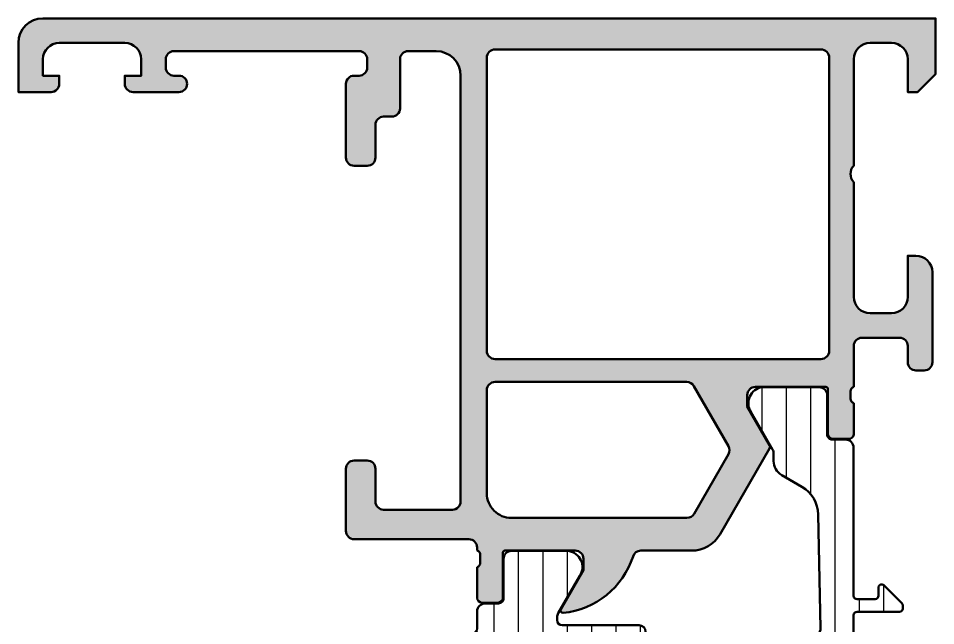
# Model space of a CAD drawing. Extents: x -35 to 43, y 0 to 100.
# Drawn here: x -35 to 21, y 62.9 to 100 of the extents above; entities that cross this region are included whole.
import ezdxf

# ---------------------------------------------------------------- set-up
doc = ezdxf.new("R2010")
doc.units = 0
for name, color, linetype, lineweight in [('0S-Alu contour', 7, 'Continuous', 50), ('0S-Alu hatch', 252, 'Continuous', 25), ('0S-Plastic contour', 254, 'Continuous', 50), ('0S-Plastic hatch', 253, 'Continuous', 25)]:
    doc.layers.add(name, color=color, linetype=linetype, lineweight=lineweight)
pattern_1 = [(90, (0, 0), (-1.4859, 0), [])]

# ---------------------------------------------------------------- blocks, each defined once
blk = doc.blocks.new('245333__B184C3AC_133A_40AF_BFC3_90C9075862FC___8862972F_E411_428E_BB60_04F1E4F58A08_')
at = {"layer": '0S-Plastic hatch'}
h = blk.add_hatch(dxfattribs=at)
h.set_pattern_fill('ANSI31', color=256, scale=0.4680000000000001, angle=45, style=0)
h.set_pattern_definition(pattern_1)
edge = h.paths.add_edge_path()
edge.add_line((15.98999999999989, 73.79000299999997), (15.98999999999992, 64.75000000000767))
edge.add_arc((16.19999999999993, 64.75000000000767), 0.2100000000000151, 180, 269.9999999999971)
edge.add_line((16.19999999999992, 64.54000000000767), (17.29999999999603, 64.54000000000755))
edge.add_arc((17.29999999999605, 64.75000000000774), 0.2100000000001927, 269.9999999999932, 360)
edge.add_line((17.50999999999624, 64.75000000000774), (17.50999999999623, 65.25000000000763))
edge.add_ellipse((17.69999999999624, 65.25000000000763), major_axis=(-0.1900000000000084, 0), ratio=1, start_angle=225.0000000000016, end_angle=360, ccw=False)
edge.add_line((17.83435028842169, 65.38435028843308), (18.93435028842167, 64.2843502884331))
edge.add_ellipse((18.79999999999616, 64.15000000000761), major_axis=(-0.190000000000084, 0), ratio=1, start_angle=180, end_angle=224.9999999999962, ccw=False)
edge.add_line((18.98999999999624, 64.15000000000735), (18.98999999999601, 63.9500000000072))
edge.add_ellipse((18.7999999999962, 63.95000000000742), major_axis=(-0.1899999999998023, 0), ratio=1, start_angle=90, end_angle=180, ccw=False)
edge.add_line((18.7999999999962, 63.76000000000762), (16.19999999999615, 63.76000000000761))
edge.add_arc((16.19999999999616, 63.55000000001139), 0.2099999999962208, 90.00000000000095, 180)
edge.add_line((15.98999999999994, 63.55000000001139), (15.99000000000006, 28.94999999999603))
edge.add_arc((16.19999999999617, 28.94999999999603), 0.2099999999961071, 180, 270)
edge.add_line((16.19999999999617, 28.73999999999992), (18.79999999999621, 28.73999999999993))
edge.add_ellipse((18.7999999999962, 28.55000000000013), major_axis=(-0.1899999999997952, 0), ratio=1, start_angle=180, end_angle=269.99999999999784, ccw=False)
edge.add_line((18.989999999996, 28.55000000000037), (18.98999999999625, 28.3500000000002))
edge.add_ellipse((18.79999999999621, 28.34999999999995), major_axis=(-0.1900000000000368, 0), ratio=1, start_angle=135.0000000000015, end_angle=180, ccw=False)
edge.add_line((18.93435028842168, 28.21564971157449), (17.83435028842168, 27.11564971157447))
edge.add_ellipse((17.69999999999624, 27.24999999999992), major_axis=(-0.1900000000000011, 0), ratio=1, start_angle=0, end_angle=134.9999999999985, ccw=False)
edge.add_line((17.50999999999624, 27.24999999999992), (17.50999999999624, 27.74999999999979))
edge.add_arc((17.29999999999605, 27.74999999999979), 0.2100000000001891, 0, 90.0000000000058)
edge.add_line((17.29999999999603, 27.95999999999998), (16.20000000000375, 27.95999999999988))
edge.add_arc((16.20000000000377, 27.74999999999617), 0.2100000000037028, 90.00000000000486, 180)
edge.add_line((15.99000000000007, 27.74999999999617), (15.99000000000011, 18.70999700000012))
edge.add_ellipse((15.5, 18.70999700000012), major_axis=(-0.4900000000001051, 0), ratio=1, start_angle=90, end_angle=180, ccw=False)
edge.add_line((15.5, 18.21999700000001), (14.68966598775747, 18.21999700000002))
edge.add_arc((14.68966598775747, 17.90999700000001), 0.3100000000000058, 90, 180)
edge.add_line((14.37966598775746, 17.90999699999986), (14.38000061716089, 15.50999722280127))
edge.add_ellipse((13.89000531041818, 15.50999530673904), major_axis=(-0.4899953067464561, 0), ratio=1, start_angle=89.99992156330188, end_angle=180.0002240468632, ccw=False)
edge.add_line((13.89000463962507, 15.01999999999304), (10.41417750381583, 15.02000000000001))
edge.add_ellipse((10.55577115089187, 15.99981807472286), major_axis=(-0.9899960709244748, 0), ratio=1, start_angle=-32.74075698839442, end_angle=81.77710364110402, ccw=False)
edge.add_line((9.723059445911097, 16.53524634894259), (11.04169560919379, 18.81919149350405))
edge.add_arc((10.60002263812885, 19.07419146728957), 0.5099999999999473, 330.0000034006555, 360.5398516222405)
edge.add_line((11.11000000000013, 19.07899671221209), (11.11000000000013, 19.53149545762268))
edge.add_ellipse((12.10000000000008, 19.53149545762267), major_axis=(-0.9899999999999485, 0), ratio=1, start_angle=299.9999999999982, end_angle=360, ccw=False)
edge.add_line((11.60500000000014, 20.38886060736924), (12.82844590919087, 21.09521743237939))
edge.add_arc((11.82344590919092, 22.83592849398614), 2.010000000000001, 299.9999999999983, 358.8298047176663)
edge.add_line((13.83302670811728, 22.79487958917153), (13.97488342538068, 29.7395846062411))
edge.add_arc((13.46498978983219, 29.75000000000003), 0.5100000000000029, 358.8298047176656, 449.9999999999996)
edge.add_line((13.4649897898322, 30.26000000000003), (12.1, 30.26000000000003))
edge.add_ellipse((12.1, 30.75000000000003), major_axis=(-0.490000000000002, 0), ratio=1, start_angle=-90, end_angle=90, ccw=False)
edge.add_line((12.1, 31.24000000000004), (13.50584299149151, 31.24000000000002))
edge.add_arc((13.50584299149152, 31.75000000000002), 0.509999999999998, 269.9999999999992, 358.8298047176663)
edge.add_line((14.01573662704, 31.73958460624109), (14.17914943367725, 39.73958460624114))
edge.add_arc((13.66925579812882, 39.75000000000008), 0.5099999999999496, 358.8298047176656, 450.0000000000004)
edge.add_line((13.66925579812882, 40.26000000000002), (12.10000000000001, 40.26000000000002))
edge.add_ellipse((12.10000000000001, 40.75000000000002), major_axis=(-0.490000000000002, 0), ratio=1, start_angle=-90, end_angle=90, ccw=False)
edge.add_line((12.10000000000001, 41.24000000000003), (13.69999999999992, 41.24000000000002))
edge.add_arc((13.69999999999992, 41.7500000000001), 0.5100000000000762, 269.9999999999996, 360)
edge.add_line((14.21, 41.7500000000001), (14.21, 50.75000000000001))
edge.add_arc((13.69999999999999, 50.75000000000001), 0.5100000000000087, 0, 89.9999999999996)
edge.add_line((13.69999999999999, 51.26000000000002), (12.1, 51.26000000000002))
edge.add_ellipse((12.1, 51.75000000000003), major_axis=(-0.490000000000002, 0), ratio=1, start_angle=-90, end_angle=90, ccw=False)
edge.add_line((12.1, 52.24000000000003), (13.66925579812878, 52.24000000000004))
edge.add_arc((13.66925579812878, 52.75000000000003), 0.5099999999999838, 270.0000000000004, 361.1701952823312)
edge.add_line((14.17914943367725, 52.76041539375893), (14.01573662704, 60.76041539375893))
edge.add_arc((13.50584299149152, 60.74999999999999), 0.5099999999999995, 1.170195282334352, 89.999999999998)
edge.add_line((13.50584299149154, 61.25999999999999), (12.09999999999998, 61.26000000000004))
edge.add_ellipse((12.09999999999998, 61.75000000000003), major_axis=(-0.4899999999999878, 0), ratio=1, start_angle=-90, end_angle=90, ccw=False)
edge.add_line((12.09999999999998, 62.24000000000001), (13.46498978983221, 62.24000000000003))
edge.add_arc((13.4649897898322, 62.75000000000003), 0.509999999999998, 270.0000000000008, 361.1701952823344)
edge.add_line((13.97488342538068, 62.76041539375897), (13.83302670811728, 69.70512041082851))
edge.add_arc((11.82344590919098, 69.66407150601391), 2.009999999999937, 1.170195282334352, 59.99999999999964)
edge.add_line((12.82844590919096, 71.40478256762057), (11.60500000000011, 72.11113939263083))
edge.add_ellipse((12.10000000000011, 72.96850454237742), major_axis=(-0.9899999999999904, 0), ratio=1, start_angle=0, end_angle=59.99999999999977, ccw=False)
edge.add_line((11.11000000000011, 72.96850454237747), (11.11000000000015, 73.4210032878028))
edge.add_arc((10.60002263812846, 73.42580853271025), 0.5100000000002292, 359.4601483794541, 389.999996599346)
edge.add_line((11.04169560919363, 73.68080850649592), (9.723059445910877, 75.9647536510575))
edge.add_ellipse((10.55577115089171, 76.50018192527715), major_axis=(-0.989996070924484, 0), ratio=1, start_angle=-81.777103641096, end_angle=32.740756988388284, ccw=False)
edge.add_line((10.41417750381554, 77.47999999999999), (13.89000463962494, 77.48000000000695))
edge.add_ellipse((13.89000463962493, 76.99000402256138), major_axis=(-0.4899959774455738, 0), ratio=1, start_angle=179.9920113084649, end_angle=269.99999999999835, ccw=False)
edge.add_line((14.38000061230764, 76.98993570292684), (14.37966598785453, 74.59000439430844))
edge.add_arc((14.68966598775733, 74.590003), 0.3099999999059286, 179.9997422960936, 270.0000000000007)
edge.add_line((14.68966598775733, 74.28000300009407), (15.49999999999984, 74.280003))
edge.add_ellipse((15.49999999999985, 73.79000299999996), major_axis=(-0.4900000000000376, 0), ratio=1, start_angle=180, end_angle=270.0000000000008, ccw=False)
at = {"layer": '0S-Plastic contour', "color": 7}
for points in [[(10.41417750381554, 77.47999999999999), (13.89000463962494, 77.48000000000695)], [(14.38000061230764, 76.98993570292684), (14.37966598785453, 74.59000439430844)], [(11.04169560919363, 73.68080850649592), (9.723059445910877, 75.9647536510575)], [(14.68966598775733, 74.28000300009407), (15.49999999999984, 74.280003)], [(11.11000000000011, 72.96850454237747), (11.11000000000015, 73.4210032878028)], [(15.98999999999989, 73.79000299999997), (15.98999999999992, 64.75000000000767)], [(12.82844590919096, 71.40478256762057), (11.60500000000011, 72.11113939263083)], [(13.97488342538068, 62.76041539375897), (13.83302670811728, 69.70512041082851)], [(17.50999999999624, 64.75000000000774), (17.50999999999623, 65.25000000000763)], [(17.83435028842169, 65.38435028843308), (18.93435028842167, 64.2843502884331)], [(16.19999999999992, 64.54000000000767), (17.29999999999603, 64.54000000000755)], [(18.98999999999624, 64.15000000000735), (18.98999999999601, 63.9500000000072)], [(15.98999999999994, 63.55000000001139), (15.99000000000006, 28.94999999999603)], [(18.7999999999962, 63.76000000000762), (16.19999999999615, 63.76000000000761)], [(12.09999999999998, 62.24000000000001), (13.46498978983221, 62.24000000000003)], [(13.50584299149154, 61.25999999999999), (12.09999999999998, 61.26000000000004)], [(14.17914943367725, 52.76041539375893), (14.01573662704, 60.76041539375893)], [(12.1, 52.24000000000003), (13.66925579812878, 52.24000000000004)], [(13.69999999999999, 51.26000000000002), (12.1, 51.26000000000002)], [(14.21, 41.7500000000001), (14.21, 50.75000000000001)], [(12.10000000000001, 41.24000000000003), (13.69999999999992, 41.24000000000002)], [(13.66925579812882, 40.26000000000002), (12.10000000000001, 40.26000000000002)], [(14.01573662704, 31.73958460624109), (14.17914943367725, 39.73958460624114)], [(12.1, 31.24000000000004), (13.50584299149151, 31.24000000000002)], [(13.4649897898322, 30.26000000000003), (12.1, 30.26000000000003)], [(13.83302670811728, 22.79487958917153), (13.97488342538068, 29.7395846062411)], [(16.19999999999617, 28.73999999999992), (18.79999999999621, 28.73999999999993)], [(18.93435028842168, 28.21564971157449), (17.83435028842168, 27.11564971157447)], [(18.989999999996, 28.55000000000037), (18.98999999999625, 28.3500000000002)], [(15.99000000000007, 27.74999999999617), (15.99000000000011, 18.70999700000012)], [(17.29999999999603, 27.95999999999998), (16.20000000000375, 27.95999999999988)], [(17.50999999999624, 27.24999999999992), (17.50999999999624, 27.74999999999979)], [(11.60500000000014, 20.38886060736924), (12.82844590919087, 21.09521743237939)], [(11.11000000000013, 19.07899671221209), (11.11000000000013, 19.53149545762268)], [(9.723059445911097, 16.53524634894259), (11.04169560919379, 18.81919149350405)], [(15.5, 18.21999700000001), (14.68966598775747, 18.21999700000002)], [(14.37966598775746, 17.90999699999986), (14.38000061716089, 15.50999722280127)], [(13.89000463962507, 15.01999999999304), (10.41417750381583, 15.02000000000001)]]:
    blk.add_lwpolyline(points, dxfattribs=at)
at = {"layer": '0S-Plastic contour', "color": 7, "extrusion": (0, 0, -1)}
for centre, radius, start, end in [((-10.55577115089171, 76.50018192527715), 0.989996070924484, 327.2592430116117, 81.77710364109612), ((-13.89000463962493, 76.99000402256138), 0.4899959774455738, 90.00000000000165, 180.0079886915352), ((-15.49999999999985, 73.79000299999996), 0.4900000000000376, 89.99999999999918, 180), ((-12.10000000000011, 72.96850454237742), 0.9899999999999904, 300.0000000000002, 0), ((-17.69999999999624, 65.25000000000763), 0.1900000000000084, 0, 134.9999999999984), ((-18.7999999999962, 63.95000000000742), 0.1899999999998023, 180, 270), ((-18.79999999999616, 64.15000000000761), 0.190000000000084, 135.0000000000038, 180), ((-12.09999999999998, 61.75000000000003), 0.4899999999999878, 270, 90), ((-12.1, 51.75000000000003), 0.490000000000002, 270, 90), ((-12.10000000000001, 40.75000000000002), 0.490000000000002, 270, 90), ((-12.1, 30.75000000000003), 0.490000000000002, 270, 90), ((-18.7999999999962, 28.55000000000013), 0.1899999999997952, 90.00000000000216, 180), ((-18.79999999999621, 28.34999999999995), 0.1900000000000368, 180, 224.9999999999985), ((-17.69999999999624, 27.24999999999992), 0.1900000000000011, 225.0000000000015, 0), ((-12.10000000000008, 19.53149545762267), 0.9899999999999486, 0, 60.00000000000181), ((-15.5, 18.70999700000012), 0.4900000000001051, 180, 270), ((-10.55577115089187, 15.99981807472286), 0.989996070924475, 278.222896358896, 32.74075698839435), ((-13.89000531041818, 15.50999530673904), 0.4899953067464561, 179.9997759531368, 270.0000784366981)]:
    blk.add_arc(centre, radius, start, end, dxfattribs=at)
at = {"layer": '0S-Plastic contour', "color": 7}
for centre, radius, start, end in [((14.68966598775733, 74.590003), 0.3099999999059286, 179.9997422960936, 270.0000000000007), ((10.60002263812846, 73.42580853271025), 0.5100000000002292, 359.4601483794541, 29.99999659934601), ((11.82344590919098, 69.66407150601391), 2.009999999999937, 1.170195282334352, 59.99999999999964), ((16.19999999999993, 64.75000000000767), 0.2100000000000151, 180, 269.9999999999971), ((17.29999999999605, 64.75000000000774), 0.2100000000001927, 269.9999999999932, 0), ((16.19999999999616, 63.55000000001139), 0.2099999999962208, 90.00000000000095, 180), ((13.4649897898322, 62.75000000000003), 0.509999999999998, 270.0000000000008, 1.170195282334352), ((13.50584299149152, 60.74999999999999), 0.5099999999999995, 1.170195282334352, 89.999999999998), ((13.66925579812878, 52.75000000000003), 0.5099999999999838, 270.0000000000004, 1.170195282331237), ((13.69999999999999, 50.75000000000001), 0.5100000000000087, 0, 89.9999999999996), ((13.69999999999992, 41.7500000000001), 0.5100000000000762, 269.9999999999996, 0), ((13.66925579812882, 39.75000000000008), 0.5099999999999496, 358.8298047176656, 90.0000000000004), ((13.50584299149152, 31.75000000000002), 0.509999999999998, 269.9999999999992, 358.8298047176663), ((13.46498978983219, 29.75000000000003), 0.5100000000000029, 358.8298047176656, 89.9999999999996), ((16.19999999999617, 28.94999999999603), 0.2099999999961071, 180, 270), ((16.20000000000377, 27.74999999999617), 0.2100000000037028, 90.00000000000486, 180), ((17.29999999999605, 27.74999999999979), 0.2100000000001891, 0, 90.0000000000058), ((11.82344590919092, 22.83592849398614), 2.010000000000001, 299.9999999999983, 358.8298047176663), ((10.60002263812885, 19.07419146728957), 0.5099999999999473, 330.0000034006555, 0.5398516222405196), ((14.68966598775747, 17.90999700000001), 0.3100000000000058, 90, 180)]:
    blk.add_arc(centre, radius, start, end, dxfattribs=at)
blk = doc.blocks.new('245333__3E3B3205_B2CC_4CD8_84F1_5304CAD9AD25___FBAF4388_F367_4600_B4F4_F3E82559493D_')
at = {"layer": '0S-Plastic hatch'}
h = blk.add_hatch(dxfattribs=at)
h.set_pattern_fill('ANSI31', color=256, scale=0.4680000000000001, angle=45, style=0)
h.set_pattern_definition(pattern_1)
edge = h.paths.add_edge_path()
edge.add_ellipse((-7.300000000000054, 62.75000000000009), major_axis=(-0.3100000000001444, 0), ratio=1, start_angle=90.00000000000131, end_angle=180, ccw=False)
edge.add_line((-7.300000000000046, 62.43999999999994), (-11.16602540378483, 62.43999999999994))
edge.add_arc((-11.16602540378483, 61.95), 0.4899999999999381, 89.99999999999918, 120.0000000000009)
edge.add_line((-11.41102540378481, 62.37435244785432), (-15.64499999999993, 59.92986607498723))
edge.add_arc((-15.3999999999999, 59.50551362713284), 0.4900000000000251, 120.0000000000018, 180)
edge.add_line((-15.88999999999993, 59.50551362713285), (-15.88999999999994, 50.05081865226767))
edge.add_line((-15.88999999999994, 50.05081865226767), (-11.52815944526324, 23.58898595353155))
edge.add_arc((-10.55134089668843, 23.74999999999993), 0.9899999999999542, 189.3601908019135, 270.0000000000008)
edge.add_line((-10.55134089668842, 22.75999999999998), (-6.449137756705148, 22.76000000000001))
edge.add_ellipse((-6.449137756705127, 21.74999999999991), major_axis=(-1.010000000000104, 0), ratio=1, start_angle=242.0205256115218, end_angle=270.0000000000012, ccw=False)
edge.add_line((-5.975290978483741, 22.641946876652), (-3.260730834759506, 21.19983680029857))
edge.add_ellipse((-3.499999999999964, 20.74944778337535), major_axis=(-0.5099999999999391, 0), ratio=1, start_angle=180, end_angle=242.0205256115206, ccw=False)
edge.add_line((-2.990000000000025, 20.74944778337537), (-2.989999999999916, 18.70999432109069))
edge.add_arc((-2.500002678902006, 18.70999432109072), 0.4899973210979099, 180, 270.0000000005068)
edge.add_line((-2.500002678897672, 18.21999699999281), (-1.689668666662214, 18.21999699999999))
edge.add_ellipse((-1.689668666659478, 17.90999699999997), major_axis=(-0.3100000000000129, 0), ratio=1, start_angle=179.9920750885882, end_angle=270.0000000005056, ccw=False)
edge.add_line((-1.379668669624811, 17.90995412210303), (-1.380000612376328, 15.51006375162256))
edge.add_arc((-0.8900046396178566, 15.50999597743861), 0.4899959774455917, 179.9920750885881, 270.0000000001139)
edge.add_line((-0.8900046396168833, 15.01999999999302), (2.585822496191426, 15.01999999999999))
edge.add_arc((2.444228849115319, 15.99981807472284), 0.9899960709244805, 278.2228963588997, 392.7407569883324)
edge.add_line((3.276940554096676, 16.53524634894167), (1.95831557472114, 18.81917212135518))
edge.add_ellipse((2.399914507578152, 19.07412934928449), major_axis=(-0.5099145081029253, 0), ratio=1, start_angle=0, end_angle=29.99999661074969, ccw=False)
edge.add_line((1.889999999475227, 19.0741293508062), (1.890000000000071, 19.25000000092515))
edge.add_ellipse((2.200000000000017, 19.25000000000002), major_axis=(-0.3099999999999454, 0), ratio=1, start_angle=270.0000000000026, end_angle=360, ccw=False)
edge.add_line((2.200000000000002, 19.55999999999997), (2.900000000000041, 19.56))
edge.add_arc((2.900000000000034, 19.95000000000001), 0.3900000000000077, 270.000000000001, 450.000000000001)
edge.add_line((2.900000000000027, 20.34000000000002), (2.600000000000058, 20.34000000000001))
edge.add_ellipse((2.600000000000044, 21.35), major_axis=(-1.009999999999994, 0), ratio=1, start_angle=0, end_angle=90.0000000000008, ccw=False)
edge.add_line((1.590000000000049, 21.35000000000001), (1.590000000000053, 22.44675080303767))
edge.add_line((1.590000000000053, 22.44675080303767), (-5.17998397957175, 31.76483435439977))
edge.add_ellipse((-3.553859820878159, 32.94628271150758), major_axis=(-2.00999999999992, 0), ratio=1, start_angle=9.360190801912324, end_angle=35.99999999999949, ccw=False)
edge.add_line((-5.537097480105813, 32.61937540504152), (-8.36144021261586, 49.75372131560254))
edge.add_ellipse((-6.378202553388085, 50.08062862206865), major_axis=(-2.010000000000048, 0), ratio=1, start_angle=-45.00000000000023, end_angle=9.360190801913177, ccw=False)
edge.add_line((-7.799487183573072, 51.50191325225365), (-3.892857505438762, 55.4085429303879))
edge.add_arc((-5.300000000000004, 56.81568542494915), 1.990000000000022, 314.9999999999999, 360)
edge.add_line((-3.30999999999998, 56.81568542494908), (-3.309999999999867, 60.53341924626913))
edge.add_ellipse((-2.299999999999833, 60.5334192462691), major_axis=(-1.010000000000033, 0), ratio=1, start_angle=300, end_angle=360, ccw=False)
edge.add_line((-2.80499999999985, 61.40810490409141), (-1.737050807568827, 62.0246856578223))
edge.add_ellipse((-1.232050807568832, 61.15000000000002), major_axis=(-1.009999999999991, 0), ratio=1, start_angle=270, end_angle=300, ccw=False)
edge.add_line((-1.232050807568832, 62.16000000000001), (2.900000000000019, 62.15999999999995))
edge.add_arc((2.900000000000019, 62.54999999999999), 0.390000000000029, 270, 450)
edge.add_line((2.900000000000019, 62.94000000000001), (-1.799999999999855, 62.93999999999993))
edge.add_ellipse((-1.799999999999855, 63.24999999999999), major_axis=(-0.3100000000000591, 0), ratio=1, start_angle=0, end_angle=90, ccw=False)
edge.add_line((-2.109999999999914, 63.24999999907808), (-2.110000000522951, 63.42587054466864))
edge.add_ellipse((-1.600085349630624, 63.42587054618511), major_axis=(-0.5099146508923269, 0), ratio=1, start_angle=330.00000338928936, end_angle=360, ccw=False)
edge.add_line((-2.041684406147064, 63.68082784550881), (-0.7230594076423884, 65.96475365105844))
edge.add_arc((-1.555771112623823, 66.50018192527715), 0.9899960709244712, 327.2592430116767, 441.7771036411002)
edge.add_line((-1.414177465547716, 67.47999999999999), (-4.890004601356046, 67.48000000000697))
edge.add_arc((-4.89000460135702, 66.99000402256138), 0.489995977445588, 89.99999999988617, 180.0079249114118)
edge.add_line((-5.380000574115488, 66.98993624837743), (-5.379668631363976, 64.59004587789696))
edge.add_ellipse((-5.689668628398642, 64.59000300000001), major_axis=(-0.3100000000000111, 0), ratio=1, start_angle=90.00000000000131, end_angle=180.0079249114119, ccw=False)
edge.add_line((-5.689668628398635, 64.280003), (-6.500000000000206, 64.28000299999998))
edge.add_arc((-6.500000000000198, 63.79000299999998), 0.4899999999999949, 90.00000000000082, 180)
edge.add_line((-6.990000000000193, 63.79000299999985), (-6.989999999999909, 62.75000000000016))
edge = h.paths.add_edge_path()
edge.add_line((-14.59999999999988, 59.62098368097094), (-11.31769145362403, 61.51602540378438))
edge.add_ellipse((-10.817691453624, 60.64999999999987), major_axis=(-1.000000000000083, 0), ratio=1, start_angle=269.9999999999996, end_angle=299.9999999999991, ccw=False)
edge.add_line((-10.817691453624, 61.64999999999994), (-5.899999999999842, 61.64999999999992))
edge.add_ellipse((-5.899999999999849, 60.64999999999994), major_axis=(-0.9999999999999857, 0), ratio=1, start_angle=180, end_angle=269.9999999999996, ccw=False)
edge.add_line((-4.899999999999863, 60.6499999999999), (-4.899999999999977, 57.06421356237299))
edge.add_ellipse((-5.899999999999991, 57.06421356237303), major_axis=(-1.000000000000014, 0), ratio=1, start_angle=134.9999999999999, end_angle=180, ccw=False)
edge.add_line((-5.192893218813436, 56.35710678118647), (-9.51421356237293, 52.035786437627))
edge.add_ellipse((-10.92842712474605, 53.45000000000009), major_axis=(-2.000000000000015, 0), ratio=1, start_angle=89.9999999999996, end_angle=135.0000000000006, ccw=False)
edge.add_line((-10.92842712474606, 51.45000000000007), (-14.10000000000004, 51.45000000000008))
edge.add_ellipse((-14.10000000000004, 52.44999999999996), major_axis=(-0.9999999999998792, 0), ratio=1, start_angle=0, end_angle=90, ccw=False)
edge.add_line((-15.09999999999992, 52.44999999999995), (-15.09999999999991, 58.75495827718645))
edge.add_ellipse((-14.09999999999986, 58.75495827718645), major_axis=(-1.000000000000042, 0), ratio=1, start_angle=299.99999999999943, end_angle=360, ccw=False)
edge = h.paths.add_edge_path()
edge.add_ellipse((-14.59894096789276, 50.15), major_axis=(-0.4999999999999977, 0), ratio=1, start_angle=-90, end_angle=9.36019080191312, ccw=False)
edge.add_line((-14.59894096789276, 50.65), (-10.54496389530591, 50.65000000000001))
edge.add_ellipse((-10.5449638953059, 50.15000000000001), major_axis=(-0.5, 0), ratio=1, start_angle=189.360190801913, end_angle=270.0000000000008, ccw=False)
edge.add_line((-10.05162119400547, 50.23132022548909), (-8.765906908291077, 42.43132022548903))
edge.add_ellipse((-9.259249609591507, 42.34999999999994), major_axis=(-0.5, 0), ratio=1, start_angle=90.0000000000008, end_angle=189.3601908019147, ccw=False)
edge.add_line((-9.2592496095915, 41.84999999999994), (-13.31322668217834, 41.84999999999988))
edge.add_ellipse((-13.31322668217834, 42.34999999999987), major_axis=(-0.5, 0), ratio=1, start_angle=9.360190801914712, end_angle=90.0000000000008, ccw=False)
edge.add_line((-13.80656938347877, 42.26867977451078), (-15.09228366919318, 50.06867977451092))
edge = h.paths.add_edge_path()
edge.add_ellipse((-8.962546312888215, 40.54999999999993), major_axis=(-0.5, 0), ratio=1, start_angle=189.3601908019131, end_angle=270.0000000000008, ccw=False)
edge.add_line((-8.469203611587785, 40.63132022548901), (-7.183489325873509, 32.83132022548905))
edge.add_ellipse((-7.676832027173936, 32.74999999999997), major_axis=(-0.4999999999999977, 0), ratio=1, start_angle=90.0000000000008, end_angle=189.3601908019131, ccw=False)
edge.add_line((-7.676832027173929, 32.24999999999996), (-11.73080909976075, 32.24999999999989))
edge.add_ellipse((-11.73080909976076, 32.7499999999999), major_axis=(-0.5, 0), ratio=1, start_angle=9.360190801912324, end_angle=90.0000000000008, ccw=False)
edge.add_line((-12.22415180106119, 32.66867977451082), (-13.50986608677547, 40.46867977451078))
edge.add_ellipse((-13.01652338547504, 40.54999999999988), major_axis=(-0.5000000000000059, 0), ratio=1, start_angle=-90, end_angle=9.360190801913802, ccw=False)
edge.add_line((-13.01652338547504, 41.04999999999987), (-8.962546312888222, 41.04999999999993))
edge = h.paths.add_edge_path()
edge.add_ellipse((-11.43410580305759, 30.9499999999999), major_axis=(-0.5000000000000054, 0), ratio=1, start_angle=-89.9999999999992, end_angle=9.360190801913404, ccw=False)
edge.add_line((-11.4341058030576, 31.44999999999991), (-7.42611696554227, 31.44999999999995))
edge.add_ellipse((-7.426116965542263, 30.44999999999995), major_axis=(-1, 0), ratio=1, start_angle=216.0000000000002, end_angle=270.0000000000004, ccw=False)
edge.add_line((-6.617099971167316, 31.03778525229243), (-0.3545223396387982, 22.4180866247094))
edge.add_ellipse((-0.7590308368262769, 22.12419399856317), major_axis=(-0.5000000000000009, 0), ratio=1, start_angle=62.0205256115205, end_angle=215.9999999999992, ccw=False)
edge.add_line((-0.9936084498071471, 21.68263613883446), (-5.606275895685634, 24.1331157194574))
edge.add_arc((-6.075431121647334, 23.25000000000009), 0.9999999999998893, 62.0205256115197, 90.00000000000072)
edge.add_line((-6.075431121647346, 24.24999999999998), (-9.13913912611224, 24.24999999999994))
edge.add_ellipse((-9.13913912611227, 26.24999999999988), major_axis=(-1.999999999999946, 0), ratio=1, start_angle=9.360190801913689, end_angle=90.0000000000008, ccw=False)
edge.add_line((-11.11250993131393, 25.92471909804355), (-11.92744850435802, 30.86867977451082))
at = {"layer": '0S-Alu contour', "color": 7}
for points in [[(-10.817691453624, 61.64999999999994), (-5.899999999999842, 61.64999999999992)], [(-14.59999999999988, 59.62098368097094), (-11.31769145362403, 61.51602540378438)], [(-4.899999999999863, 60.6499999999999), (-4.899999999999977, 57.06421356237299)], [(-15.09999999999992, 52.44999999999995), (-15.09999999999991, 58.75495827718645)], [(-5.192893218813436, 56.35710678118647), (-9.51421356237293, 52.035786437627)], [(-10.92842712474606, 51.45000000000007), (-14.10000000000004, 51.45000000000008)], [(-14.59894096789276, 50.65), (-10.54496389530591, 50.65000000000001)], [(-13.80656938347877, 42.26867977451078), (-15.09228366919318, 50.06867977451092)], [(-10.05162119400547, 50.23132022548909), (-8.765906908291077, 42.43132022548903)], [(-9.2592496095915, 41.84999999999994), (-13.31322668217834, 41.84999999999988)], [(-13.01652338547504, 41.04999999999987), (-8.962546312888222, 41.04999999999993)], [(-12.22415180106119, 32.66867977451082), (-13.50986608677547, 40.46867977451078)], [(-8.469203611587785, 40.63132022548901), (-7.183489325873509, 32.83132022548905)], [(-7.676832027173929, 32.24999999999996), (-11.73080909976075, 32.24999999999989)], [(-11.4341058030576, 31.44999999999991), (-7.42611696554227, 31.44999999999995)], [(-11.11250993131393, 25.92471909804355), (-11.92744850435802, 30.86867977451082)], [(-6.617099971167316, 31.03778525229243), (-0.3545223396387982, 22.4180866247094)], [(-6.075431121647346, 24.24999999999998), (-9.13913912611224, 24.24999999999994)], [(-0.9936084498071471, 21.68263613883446), (-5.606275895685634, 24.1331157194574)]]:
    blk.add_lwpolyline(points, dxfattribs=at)
at = {"layer": '0S-Alu contour', "color": 7, "extrusion": (0, 0, -1)}
for centre, radius, start, end in [((10.817691453624, 60.64999999999987), 1.000000000000083, 60.00000000000089, 90.0000000000004), ((5.899999999999849, 60.64999999999994), 0.9999999999999857, 90.0000000000004, 180), ((14.09999999999986, 58.75495827718645), 1.000000000000042, 0, 60.00000000000058), ((5.899999999999991, 57.06421356237303), 1.000000000000014, 180, 225.0000000000002), ((14.10000000000004, 52.44999999999996), 0.9999999999998792, 270, 0), ((10.92842712474605, 53.45000000000009), 2.000000000000015, 224.9999999999994, 270.0000000000004), ((14.59894096789276, 50.15), 0.4999999999999977, 350.6398091980869, 90), ((10.5449638953059, 50.15000000000001), 0.5, 89.9999999999992, 170.639809198087), ((13.31322668217834, 42.34999999999987), 0.5, 269.9999999999992, 350.6398091980853), ((9.259249609591507, 42.34999999999994), 0.5, 170.6398091980853, 269.9999999999992), ((13.01652338547504, 40.54999999999988), 0.5000000000000059, 350.6398091980862, 90), ((8.962546312888215, 40.54999999999993), 0.5, 89.9999999999992, 170.6398091980869), ((11.73080909976076, 32.7499999999999), 0.5, 269.9999999999992, 350.6398091980877), ((7.676832027173936, 32.74999999999997), 0.4999999999999977, 170.6398091980869, 269.9999999999992), ((11.43410580305759, 30.9499999999999), 0.5000000000000054, 350.6398091980866, 89.9999999999992), ((7.426116965542263, 30.44999999999995), 1, 89.99999999999959, 143.9999999999998), ((9.13913912611227, 26.24999999999988), 1.999999999999946, 269.9999999999992, 350.6398091980863), ((0.7590308368262769, 22.12419399856317), 0.5000000000000009, 144.0000000000008, 297.9794743884795)]:
    blk.add_arc(centre, radius, start, end, dxfattribs=at)
at = {"layer": '0S-Alu contour', "color": 7}
blk.add_arc((-6.075431121647334, 23.25000000000009), 0.9999999999998893, 62.0205256115197, 90.00000000000072, dxfattribs=at)
at = {"layer": '0S-Plastic contour', "color": 7}
for points in [[(-1.414177465547716, 67.47999999999999), (-4.890004601356046, 67.48000000000697)], [(-5.380000574115488, 66.98993624837743), (-5.379668631363976, 64.59004587789696)], [(-2.041684406147064, 63.68082784550881), (-0.7230594076423884, 65.96475365105844)], [(-5.689668628398635, 64.280003), (-6.500000000000206, 64.28000299999998)], [(-6.990000000000193, 63.79000299999985), (-6.989999999999909, 62.75000000000016)], [(-2.109999999999914, 63.24999999907808), (-2.110000000522951, 63.42587054466864)], [(2.900000000000019, 62.94000000000001), (-1.799999999999855, 62.93999999999993)], [(-11.41102540378481, 62.37435244785432), (-15.64499999999993, 59.92986607498723)], [(-7.300000000000046, 62.43999999999994), (-11.16602540378483, 62.43999999999994)], [(-2.80499999999985, 61.40810490409141), (-1.737050807568827, 62.0246856578223)], [(-1.232050807568832, 62.16000000000001), (2.900000000000019, 62.15999999999995)], [(-3.30999999999998, 56.81568542494908), (-3.309999999999867, 60.53341924626913)], [(-15.88999999999993, 59.50551362713285), (-15.88999999999994, 50.05081865226767), (-11.52815944526324, 23.58898595353155)], [(-7.799487183573072, 51.50191325225365), (-3.892857505438762, 55.4085429303879)], [(-5.537097480105813, 32.61937540504152), (-8.36144021261586, 49.75372131560254)], [(1.590000000000049, 21.35000000000001), (1.590000000000053, 22.44675080303767), (-5.17998397957175, 31.76483435439977)], [(-10.55134089668842, 22.75999999999998), (-6.449137756705148, 22.76000000000001)], [(-5.975290978483741, 22.641946876652), (-3.260730834759506, 21.19983680029857)], [(-2.990000000000025, 20.74944778337537), (-2.989999999999916, 18.70999432109069)], [(2.900000000000027, 20.34000000000002), (2.600000000000058, 20.34000000000001)], [(1.889999999475227, 19.0741293508062), (1.890000000000071, 19.25000000092515)], [(2.200000000000002, 19.55999999999997), (2.900000000000041, 19.56)], [(3.276940554096676, 16.53524634894167), (1.95831557472114, 18.81917212135518)], [(-2.500002678897672, 18.21999699999281), (-1.689668666662214, 18.21999699999999)], [(-1.379668669624811, 17.90995412210303), (-1.380000612376328, 15.51006375162256)], [(-0.8900046396168833, 15.01999999999302), (2.585822496191426, 15.01999999999999)]]:
    blk.add_lwpolyline(points, dxfattribs=at)
for centre, radius, start, end in [((-4.89000460135702, 66.99000402256138), 0.489995977445588, 89.99999999988617, 180.0079249114118), ((-1.555771112623823, 66.50018192527715), 0.9899960709244712, 327.2592430116767, 81.77710364110021), ((-6.500000000000198, 63.79000299999998), 0.4899999999999949, 90.00000000000082, 180), ((2.900000000000019, 62.54999999999999), 0.390000000000029, 270, 90), ((-11.16602540378483, 61.95), 0.4899999999999381, 89.99999999999918, 120.0000000000009), ((-15.3999999999999, 59.50551362713284), 0.4900000000000251, 120.0000000000018, 180), ((-5.300000000000004, 56.81568542494915), 1.990000000000022, 314.9999999999999, 0), ((-10.55134089668843, 23.74999999999993), 0.9899999999999542, 189.3601908019135, 270.0000000000008), ((2.900000000000034, 19.95000000000001), 0.3900000000000077, 270.000000000001, 90.00000000000104), ((-2.500002678902006, 18.70999432109072), 0.4899973210979099, 180, 270.0000000005068), ((2.444228849115319, 15.99981807472284), 0.9899960709244805, 278.2228963588997, 32.74075698833242), ((-0.8900046396178566, 15.50999597743861), 0.4899959774455917, 179.9920750885881, 270.0000000001139)]:
    blk.add_arc(centre, radius, start, end, dxfattribs=at)
at = {"layer": '0S-Plastic contour', "color": 7, "extrusion": (0, 0, -1)}
for centre, radius, start, end in [((5.689668628398642, 64.59000300000001), 0.3100000000000111, 179.9920750885881, 269.9999999999987), ((1.600085349630624, 63.42587054618511), 0.5099146508923269, 0, 29.99999661071063), ((7.300000000000054, 62.75000000000009), 0.3100000000001444, 180, 269.9999999999987), ((1.799999999999855, 63.24999999999999), 0.3100000000000591, 270, 0), ((1.232050807568832, 61.15000000000002), 1.009999999999991, 60.00000000000003, 90), ((2.299999999999833, 60.5334192462691), 1.010000000000033, 0, 59.99999999999999), ((6.378202553388085, 50.08062862206865), 2.010000000000048, 350.6398091980868, 45.00000000000024), ((3.553859820878159, 32.94628271150758), 2.00999999999992, 324.0000000000005, 350.6398091980877), ((6.449137756705127, 21.74999999999991), 1.010000000000104, 89.99999999999879, 117.9794743884782), ((-2.600000000000044, 21.35), 1.009999999999994, 269.9999999999992, 0), ((3.499999999999964, 20.74944778337535), 0.5099999999999391, 117.9794743884794, 180), ((-2.200000000000017, 19.25000000000002), 0.3099999999999454, 0, 89.99999999999739), ((-2.399914507578152, 19.07412934928449), 0.5099145081029253, 330.0000033892503, 0), ((1.689668666659478, 17.90999699999997), 0.3100000000000129, 89.99999999949439, 180.0079249114118)]:
    blk.add_arc(centre, radius, start, end, dxfattribs=at)
blk = doc.blocks.new('346270__54BD7384_9116_4716_B5FA_35C13BCFFA05_')
at = {"layer": '0S-Alu hatch'}
h = blk.add_hatch(color=256, dxfattribs=at)
edge = h.paths.add_edge_path()
edge.add_ellipse((-28.5, 97.5), major_axis=(-1, 0), ratio=1, start_angle=180, end_angle=270, ccw=False)
edge.add_line((-27.5, 97.5), (-27.5, 96.5))
edge.add_line((-27.5, 96.5), (-28.5, 96.5))
edge.add_line((-28.5, 96.5), (-28.5, 96))
edge.add_arc((-28, 96), 0.5, 180, 270)
edge.add_line((-28, 95.5), (-25.20000000000003, 95.5))
edge.add_arc((-25.20000000000002, 96), 0.5, 269.9999999999984, 449.9999999999984)
edge.add_line((-25.2, 96.5), (-25.50000000000003, 96.50000000000001))
edge.add_ellipse((-25.50000000000003, 97), major_axis=(-0.4999999999999858, 0), ratio=1, start_angle=0, end_angle=90, ccw=False)
edge.add_line((-26.00000000000001, 97), (-26, 97.50000000000001))
edge.add_ellipse((-25.5, 97.5), major_axis=(-0.5, 0), ratio=1, start_angle=270.00000000000165, end_angle=360, ccw=False)
edge.add_line((-25.50000000000002, 98), (-14.20000000000001, 98))
edge.add_ellipse((-14.20000000000002, 97.5), major_axis=(-0.5000000000000142, 0), ratio=1, start_angle=180, end_angle=269.9999999999992, ccw=False)
edge.add_line((-13.70000000000001, 97.50000000000003), (-13.69999999999999, 97.00000000000004))
edge.add_ellipse((-14.2, 97.00000000000001), major_axis=(-0.5000000000000142, 0), ratio=1, start_angle=90, end_angle=180, ccw=False)
edge.add_line((-14.2, 96.50000000000001), (-14.50000000000002, 96.49999999999999))
edge.add_arc((-14.49999999999998, 95.99999999999997), 0.5000000000000142, 90.00000000000487, 180)
edge.add_line((-14.99999999999999, 95.99999999999997), (-15, 91.5))
edge.add_arc((-14.5, 91.5), 0.5, 180, 270)
edge.add_line((-14.5, 91), (-13.70000000000002, 91))
edge.add_arc((-13.70000000000002, 91.5), 0.5, 270, 360)
edge.add_line((-13.20000000000002, 91.5), (-13.2, 93.49999999999999))
edge.add_ellipse((-12.7, 93.49999999999999), major_axis=(-0.5, 0), ratio=1, start_angle=270, end_angle=360, ccw=False)
edge.add_line((-12.7, 94), (-12.2, 94))
edge.add_arc((-12.2, 94.50000000000001), 0.5, 270, 360)
edge.add_line((-11.7, 94.50000000000001), (-11.69999999999999, 97.5))
edge.add_ellipse((-11.19999999999999, 97.5), major_axis=(-0.5, 0), ratio=1, start_angle=270, end_angle=360, ccw=False)
edge.add_line((-11.19999999999999, 98), (-9.500000000000014, 98))
edge.add_ellipse((-9.500000000000014, 96.5), major_axis=(-1.5, 0), ratio=1, start_angle=180, end_angle=270, ccw=False)
edge.add_line((-8.000000000000014, 96.5), (-8, 70.5))
edge.add_ellipse((-8.5, 70.5), major_axis=(-0.5, 0), ratio=1, start_angle=90, end_angle=180, ccw=False)
edge.add_line((-8.5, 70), (-12.7, 70))
edge.add_ellipse((-12.7, 70.5), major_axis=(-0.5, 0), ratio=1, start_angle=0, end_angle=90, ccw=False)
edge.add_line((-13.2, 70.5), (-13.19999999999999, 72.49999999999997))
edge.add_arc((-13.70000000000001, 72.49999999999997), 0.5000000000000214, 0, 90.00000000000081)
edge.add_line((-13.70000000000002, 73), (-14.50000000000001, 73))
edge.add_arc((-14.50000000000001, 72.5), 0.5, 90, 180)
edge.add_line((-15.00000000000001, 72.5), (-15.00000000000001, 68.69999999999999))
edge.add_arc((-14.50000000000002, 68.69999999999999), 0.4999999999999858, 180, 270)
edge.add_line((-14.50000000000002, 68.2), (-7.499999999999992, 68.2))
edge.add_ellipse((-7.499999999999992, 67.70000000000002), major_axis=(-0.4999999999999858, 0), ratio=1, start_angle=180, end_angle=270, ccw=False)
edge.add_line((-7.000000000000007, 67.70000000000002), (-7, 67.50021304241795))
edge.add_ellipse((-7.078824672579763, 67.23273240374294), major_axis=(-0.2788534042705924, 0), ratio=1, start_angle=178.8354106259583, end_angle=253.58012358050752, ccw=False)
edge.add_line((-6.800028869489722, 67.22706484230288), (-6.800028869489722, 66.77347084230264))
edge.add_ellipse((-7.078896965132884, 66.76781018282553), major_axis=(-0.2789255417371446, 0), ratio=1, start_angle=106.42459455535021, end_angle=181.1628700728981, ccw=False)
edge.add_line((-7.000029869489736, 66.50026684230258), (-7.000029869489722, 64.62025584229409))
edge.add_arc((-6.700029869489711, 64.62025584229409), 0.3000000000000114, 180, 270)
edge.add_line((-6.700029869489711, 64.32025584229407), (-5.720055550446929, 64.32025584229407))
edge.add_arc((-5.720055550446929, 64.62025584229409), 0.3000000000000114, 270, 360)
edge.add_line((-5.420055550446917, 64.62025584229409), (-5.420055550446932, 67.37910736350605))
edge.add_ellipse((-5.300055550446927, 67.37910736350605), major_axis=(-0.1200000000000045, 0), ratio=1, start_angle=270, end_angle=360, ccw=False)
edge.add_line((-5.300055550446927, 67.49910736350606), (-0.9995646011740149, 67.49910736350606))
edge.add_ellipse((-0.9995646011740149, 66.99910736350606), major_axis=(-0.5, 0), ratio=1, start_angle=180, end_angle=270, ccw=False)
edge.add_line((-0.4995646011740149, 66.99910736350606), (-0.4995646011740149, 66.29910736350605))
edge.add_line((-0.4995646011740149, 66.29910736350605), (-1.881060058796393, 63.90628704047848))
edge.add_arc((-1.761444816525745, 63.83722714815434), 0.1381197846482815, 149.9999999999999, 275.622577550793)
edge.add_arc((-2.237787842347763, 68.67571622535382), 4.999999999999948, 275.6225775507926, 342.2562568083123)
edge.add_ellipse((3.000572129150519, 66.99953460959605), major_axis=(-0.5000000000000363, 0), ratio=1, start_angle=269.99999999997397, end_angle=342.2562568083103, ccw=False)
edge.add_line((3.000572129150746, 67.49953460959608), (6.10411648922264, 67.49953460959472))
edge.add_arc((6.104116489222626, 69.4995323095124), 1.999997699917685, 270.0000000000004, 330.0000018639465)
edge.add_line((7.836165337393753, 68.49953351590058), (10.8619944063095, 73.74042359202727))
edge.add_arc((10.68878932229941, 73.84042358639256), 0.2000000000000035, 330.0000018639473, 389.9999817312645)
edge.add_line((10.86199443494124, 73.94042353116619), (9.499969069424623, 76.29952240256488))
edge.add_line((9.499969069424623, 76.29952240256488), (9.499969068494458, 76.9995650940489))
edge.add_ellipse((9.999507524346178, 76.9995650940489), major_axis=(-0.4995384558517202, 0), ratio=1, start_angle=270.00009934830086, end_angle=360, ccw=False)
edge.add_line((9.999506658168997, 77.49910354989989), (14.29798379683191, 77.49911100228186))
edge.add_ellipse((14.29993420089389, 77.3791268536454), major_axis=(-0.12000000000009, 0), ratio=1, start_angle=180, end_angle=270.9312903490075, ccw=False)
edge.add_line((14.41993420089398, 77.3791268536454), (14.41993420089398, 74.62027533243342))
edge.add_arc((14.71993420089399, 74.62027533243342), 0.3000000000000114, 180, 270)
edge.add_line((14.71993420089399, 74.32027533243341), (15.69990851993677, 74.32027533243341))
edge.add_arc((15.69990851993677, 74.62027533243342), 0.3000000000000114, 270, 360)
edge.add_line((15.99990851993678, 74.62027533243342), (15.99990851993677, 76.50028633244193))
edge.add_ellipse((16.07877561557995, 76.76782967296488), major_axis=(-0.2789255417371599, 0), ratio=1, start_angle=-1.1628700728953163, end_angle=73.57540544464422, ccw=False)
edge.add_line((15.79990751993677, 76.77349033244198), (15.79990751993677, 77.22708433244195))
edge.add_ellipse((16.07887250617831, 77.23275533315896), major_axis=(-0.2790226223765254, 0), ratio=1, start_angle=-73.58012358050928, end_angle=1.1645893740962947, ccw=False)
edge.add_line((16, 77.50039828854361), (16, 79.99999999999997))
edge.add_ellipse((16.5, 79.99999999999997), major_axis=(-0.5, 0), ratio=1, start_angle=270, end_angle=360, ccw=False)
edge.add_line((16.5, 80.49999999999997), (18.8, 80.49999999999997))
edge.add_ellipse((18.8, 79.99999999999997), major_axis=(-0.5, 0), ratio=1, start_angle=180, end_angle=270.0000000000004, ccw=False)
edge.add_line((19.3, 79.99999999999997), (19.3, 78.99999999999997))
edge.add_arc((19.8, 78.99999999999997), 0.4999999999999965, 180, 270)
edge.add_line((19.8, 78.49999999999997), (20.29999999999999, 78.49999999999997))
edge.add_arc((20.29999999999999, 78.99999999999997), 0.5, 270, 360)
edge.add_line((20.79999999999999, 78.99999999999997), (20.8, 84.49999999999997))
edge.add_arc((19.8, 84.49999999999997), 0.9999999999999964, 0, 90)
edge.add_line((19.8, 85.49999999999997), (19.3, 85.49999999999997))
edge.add_line((19.3, 85.49999999999997), (19.3, 82.99999999999997))
edge.add_ellipse((18.3, 82.99999999999997), major_axis=(-0.9999999999999964, 0), ratio=1, start_angle=90, end_angle=180, ccw=False)
edge.add_line((18.3, 81.99999999999997), (17, 81.99999999999997))
edge.add_ellipse((17, 82.99999999999997), major_axis=(-1, 0), ratio=1, start_angle=0, end_angle=90, ccw=False)
edge.add_line((16, 82.99999999999997), (16, 89.99999999999999))
edge.add_ellipse((16.525, 90.49999999999999), major_axis=(-0.7250000000000014, 0), ratio=1, start_angle=-43.6028189727034, end_angle=43.60281897270352, ccw=False)
edge.add_line((16, 90.99999999999999), (16, 97.5))
edge.add_ellipse((17, 97.5), major_axis=(-1, 0), ratio=1, start_angle=270, end_angle=360, ccw=False)
edge.add_line((17, 98.49999999999999), (18.3, 98.49999999999999))
edge.add_ellipse((18.3, 97.5), major_axis=(-1, 0), ratio=1, start_angle=180, end_angle=270, ccw=False)
edge.add_line((19.3, 97.5), (19.3, 95.49999999999999))
edge.add_line((19.3, 95.49999999999999), (19.9, 95.49999999999999))
edge.add_line((19.9, 95.49999999999999), (21, 96.6))
edge.add_line((21, 96.6), (21, 100))
edge.add_line((21, 100), (-33.5, 100))
edge.add_arc((-33.5, 98.50000000000001), 1.5, 90, 180)
edge.add_line((-35, 98.50000000000001), (-35, 95.5))
edge.add_line((-35, 95.5), (-33, 95.5))
edge.add_arc((-33, 96), 0.5, 270, 360)
edge.add_line((-32.5, 96), (-32.5, 96.5))
edge.add_line((-32.5, 96.5), (-33.5, 96.5))
edge.add_line((-33.5, 96.5), (-33.5, 97.5))
edge.add_ellipse((-32.5, 97.5), major_axis=(-1, 0), ratio=1, start_angle=270, end_angle=360, ccw=False)
edge.add_line((-32.5, 98.50000000000001), (-28.5, 98.50000000000001))
edge = h.paths.add_edge_path()
edge.add_ellipse((-5.899999999999998, 97.6), major_axis=(-0.5, 0), ratio=1, start_angle=270, end_angle=360, ccw=False)
edge.add_line((-5.899999999999998, 98.1), (14, 98.1))
edge.add_ellipse((14, 97.6), major_axis=(-0.5, 0), ratio=1, start_angle=180, end_angle=270, ccw=False)
edge.add_line((14.5, 97.6), (14.49999999999999, 79.69999999999997))
edge.add_ellipse((13.99999999999999, 79.69999999999997), major_axis=(-0.5, 0), ratio=1, start_angle=90.0000000000008, end_angle=180, ccw=False)
edge.add_line((14, 79.19999999999999), (-5.900000000000005, 79.2))
edge.add_ellipse((-5.900000000000005, 79.7), major_axis=(-0.5, 0), ratio=1, start_angle=0, end_angle=90, ccw=False)
edge.add_line((-6.400000000000005, 79.7), (-6.399999999999998, 97.6))
edge = h.paths.add_edge_path()
edge.add_ellipse((-5.899999999999991, 77.30000000000001), major_axis=(-0.5, 0), ratio=1, start_angle=270, end_angle=360, ccw=False)
edge.add_line((-5.899999999999991, 77.80000000000001), (5.804958277186379, 77.79999999999998))
edge.add_ellipse((5.804958277186386, 77.29999999999995), major_axis=(-0.5000000000000142, 0), ratio=1, start_angle=210.0000000274148, end_angle=270.0000000000008, ccw=False)
edge.add_line((6.237970978958998, 77.55000000020716), (8.352158507797888, 73.88811978757597))
edge.add_ellipse((7.919145806025277, 73.6381197873688), major_axis=(-0.4999999999999993, 0), ratio=1, start_angle=150.0000000275925, end_angle=210.000000027412, ccw=False)
edge.add_line((8.35215850803789, 73.38811978757734), (6.251689071672103, 69.74999999999999))
edge.add_ellipse((5.818676369779879, 69.99999999999999), major_axis=(-0.5000000000000041, 0), ratio=1, start_angle=89.9999999999992, end_angle=150.0000000000004, ccw=False)
edge.add_line((5.818676369779872, 69.49999999999997), (-4.899999999999998, 69.5))
edge.add_ellipse((-4.900000000000005, 71), major_axis=(-1.5, 0), ratio=1, start_angle=0, end_angle=90.00000000000028, ccw=False)
edge.add_line((-6.400000000000005, 71), (-6.399999999999991, 77.30000000000001))
at = {"layer": '0S-Alu contour', "color": 7}
for points in [[(19.3, 97.5), (19.3, 95.49999999999999), (19.9, 95.49999999999999), (21, 96.6), (21, 100), (-33.5, 100)], [(-35, 98.50000000000001), (-35, 95.5), (-33, 95.5)], [(-32.5, 98.50000000000001), (-28.5, 98.50000000000001)], [(-5.899999999999998, 98.1), (14, 98.1)], [(17, 98.49999999999999), (18.3, 98.49999999999999)], [(-32.5, 96), (-32.5, 96.5), (-33.5, 96.5), (-33.5, 97.5)], [(-27.5, 97.5), (-27.5, 96.5), (-28.5, 96.5), (-28.5, 96)], [(-26.00000000000001, 97), (-26, 97.50000000000001)], [(-25.50000000000002, 98), (-14.20000000000001, 98)], [(-13.70000000000001, 97.50000000000003), (-13.69999999999999, 97.00000000000004)], [(-11.7, 94.50000000000001), (-11.69999999999999, 97.5)], [(-11.19999999999999, 98), (-9.500000000000014, 98)], [(-6.400000000000005, 79.7), (-6.399999999999998, 97.6)], [(14.5, 97.6), (14.49999999999999, 79.69999999999997)], [(16, 90.99999999999999), (16, 97.5)], [(-25.2, 96.5), (-25.50000000000003, 96.50000000000001)], [(-14.2, 96.50000000000001), (-14.50000000000002, 96.49999999999999)], [(-8.000000000000014, 96.5), (-8, 70.5)], [(-14.99999999999999, 95.99999999999997), (-15, 91.5)], [(-28, 95.5), (-25.20000000000003, 95.5)], [(-12.7, 94), (-12.2, 94)], [(-13.20000000000002, 91.5), (-13.2, 93.49999999999999)], [(-14.5, 91), (-13.70000000000002, 91)], [(16, 82.99999999999997), (16, 89.99999999999999)], [(19.8, 85.49999999999997), (19.3, 85.49999999999997), (19.3, 82.99999999999997)], [(20.79999999999999, 78.99999999999997), (20.8, 84.49999999999997)], [(18.3, 81.99999999999997), (17, 81.99999999999997)], [(16.5, 80.49999999999997), (18.8, 80.49999999999997)], [(16, 77.50039828854361), (16, 79.99999999999997)], [(19.3, 79.99999999999997), (19.3, 78.99999999999997)], [(14, 79.19999999999999), (-5.900000000000005, 79.2)], [(19.8, 78.49999999999997), (20.29999999999999, 78.49999999999997)], [(-6.400000000000005, 71), (-6.399999999999991, 77.30000000000001)], [(-5.899999999999991, 77.80000000000001), (5.804958277186379, 77.79999999999998)], [(6.237970978958998, 77.55000000020716), (8.352158507797888, 73.88811978757597)], [(9.999506658168997, 77.49910354989989), (14.29798379683191, 77.49911100228186)], [(14.41993420089398, 77.3791268536454), (14.41993420089398, 74.62027533243342)], [(10.86199443494124, 73.94042353116619), (9.499969069424623, 76.29952240256488), (9.499969068494458, 76.9995650940489)], [(15.79990751993677, 76.77349033244198), (15.79990751993677, 77.22708433244195)], [(15.99990851993678, 74.62027533243342), (15.99990851993677, 76.50028633244193)], [(14.71993420089399, 74.32027533243341), (15.69990851993677, 74.32027533243341)], [(8.35215850803789, 73.38811978757734), (6.251689071672103, 69.74999999999999)], [(7.836165337393753, 68.49953351590058), (10.8619944063095, 73.74042359202727)], [(-13.70000000000002, 73), (-14.50000000000001, 73)], [(-15.00000000000001, 72.5), (-15.00000000000001, 68.69999999999999)], [(-13.2, 70.5), (-13.19999999999999, 72.49999999999997)], [(-8.5, 70), (-12.7, 70)], [(5.818676369779872, 69.49999999999997), (-4.899999999999998, 69.5)], [(-14.50000000000002, 68.2), (-7.499999999999992, 68.2)], [(-7.000000000000007, 67.70000000000002), (-7, 67.50021304241795)], [(-6.800028869489722, 67.22706484230288), (-6.800028869489722, 66.77347084230264)], [(-5.420055550446917, 64.62025584229409), (-5.420055550446932, 67.37910736350605)], [(-5.300055550446927, 67.49910736350606), (-0.9995646011740149, 67.49910736350606)], [(3.000572129150746, 67.49953460959608), (6.10411648922264, 67.49953460959472)], [(-0.4995646011740149, 66.99910736350606), (-0.4995646011740149, 66.29910736350605), (-1.881060058796393, 63.90628704047848)], [(-7.000029869489736, 66.50026684230258), (-7.000029869489722, 64.62025584229409)], [(-6.700029869489711, 64.32025584229407), (-5.720055550446929, 64.32025584229407)]]:
    blk.add_lwpolyline(points, dxfattribs=at)
for centre, radius, start, end in [((-33.5, 98.50000000000001), 1.5, 90, 180), ((-25.20000000000002, 96), 0.5, 269.9999999999984, 89.99999999999837), ((-14.49999999999998, 95.99999999999997), 0.5000000000000142, 90.00000000000487, 180), ((-33, 96), 0.5, 270, 0), ((-28, 96), 0.5, 180, 270), ((-12.2, 94.50000000000001), 0.5, 270, 0), ((-14.5, 91.5), 0.5, 180, 270), ((-13.70000000000002, 91.5), 0.5, 270, 0), ((19.8, 84.49999999999997), 0.9999999999999964, 0, 90), ((19.8, 78.99999999999997), 0.4999999999999965, 180, 270), ((20.29999999999999, 78.99999999999997), 0.5, 270, 0), ((14.71993420089399, 74.62027533243342), 0.3000000000000114, 180, 270), ((15.69990851993677, 74.62027533243342), 0.3000000000000114, 270, 0), ((10.68878932229941, 73.84042358639256), 0.2000000000000035, 330.0000018639473, 29.99998173126455), ((-14.50000000000001, 72.5), 0.5, 90, 180), ((-13.70000000000001, 72.49999999999997), 0.5000000000000214, 0, 90.00000000000081), ((-14.50000000000002, 68.69999999999999), 0.4999999999999858, 180, 270), ((6.104116489222626, 69.4995323095124), 1.999997699917685, 270.0000000000004, 330.0000018639465), ((-2.237787842347763, 68.67571622535382), 4.999999999999948, 275.6225775507926, 342.2562568083123), ((-6.700029869489711, 64.62025584229409), 0.3000000000000114, 180, 270), ((-5.720055550446929, 64.62025584229409), 0.3000000000000114, 270, 0), ((-1.761444816525745, 63.83722714815434), 0.1381197846482815, 149.9999999999999, 275.622577550793)]:
    blk.add_arc(centre, radius, start, end, dxfattribs=at)
at = {"layer": '0S-Alu contour', "color": 7, "extrusion": (0, 0, -1)}
for centre, radius, start, end in [((32.5, 97.5), 1, 0, 90), ((28.5, 97.5), 1, 90, 180), ((5.899999999999998, 97.6), 0.5, 0, 90), ((-14, 97.6), 0.5, 90, 180), ((-17, 97.5), 1, 0, 90), ((-18.3, 97.5), 1, 90, 180), ((25.5, 97.5), 0.5, 0, 89.99999999999837), ((14.20000000000002, 97.5), 0.5000000000000142, 90.00000000000081, 180), ((11.19999999999999, 97.5), 0.5, 0, 90), ((9.500000000000014, 96.5), 1.5, 90, 180), ((25.50000000000003, 97), 0.4999999999999858, 270, 0), ((14.2, 97.00000000000001), 0.5000000000000142, 180, 270), ((12.7, 93.49999999999999), 0.5, 0, 90), ((-16.525, 90.49999999999999), 0.7250000000000015, 316.3971810272965, 43.6028189727035), ((-17, 82.99999999999997), 1, 270, 0), ((-18.3, 82.99999999999997), 0.9999999999999964, 180, 270), ((-16.5, 79.99999999999997), 0.5, 0, 90), ((-18.8, 79.99999999999997), 0.5, 89.99999999999959, 180), ((5.900000000000005, 79.7), 0.5, 270, 0), ((-13.99999999999999, 79.69999999999997), 0.5, 180, 269.9999999999992), ((5.899999999999991, 77.30000000000001), 0.5, 0, 90), ((-5.804958277186386, 77.29999999999995), 0.5000000000000142, 89.9999999999992, 149.9999999725852), ((-9.999507524346178, 76.9995650940489), 0.4995384558517202, 0, 89.99990065169912), ((-14.29993420089389, 77.3791268536454), 0.12000000000009, 89.06870965099249, 180), ((-16.07887250617831, 77.23275533315896), 0.2790226223765254, 358.8354106259037, 73.58012358050941), ((-16.07877561557995, 76.76782967296488), 0.2789255417371599, 286.4245945553559, 1.162870072895314), ((-7.919145806025277, 73.6381197873688), 0.4999999999999993, 149.999999972588, 209.9999999724075), ((4.900000000000005, 71), 1.5, 269.9999999999997, 0), ((12.7, 70.5), 0.5, 270, 0), ((8.5, 70.5), 0.5, 180, 270), ((-5.818676369779879, 69.99999999999999), 0.5000000000000041, 209.9999999999997, 270.0000000000008), ((7.499999999999992, 67.70000000000002), 0.4999999999999858, 90, 180), ((7.078824672579763, 67.23273240374294), 0.2788534042705924, 106.4198764194925, 181.1645893740418), ((5.300055550446927, 67.37910736350605), 0.1200000000000045, 0, 90), ((0.9995646011740149, 66.99910736350606), 0.5, 90, 180), ((-3.000572129150519, 66.99953460959605), 0.5000000000000363, 17.7437431916897, 90.000000000026), ((7.078896965132884, 66.76781018282553), 0.2789255417371446, 178.8371299271019, 253.5754054446498)]:
    blk.add_arc(centre, radius, start, end, dxfattribs=at)
blk = doc.blocks.new('465780__FBC002DA_DA5C_456E_B825_5725A4993294_')
at = {"layer": '0S-Alu contour', "color": 7}
blk.add_blockref('346270__54BD7384_9116_4716_B5FA_35C13BCFFA05_', (0, 0), dxfattribs=at)
at = {"layer": '0S-Plastic contour', "color": 7}
for name in ['245333__B184C3AC_133A_40AF_BFC3_90C9075862FC___8862972F_E411_428E_BB60_04F1E4F58A08_', '245333__3E3B3205_B2CC_4CD8_84F1_5304CAD9AD25___FBAF4388_F367_4600_B4F4_F3E82559493D_']:
    blk.add_blockref(name, (0, 0), dxfattribs=at)

msp = doc.modelspace()

# ---------------------------------------------------------------- block references
at = {"layer": '0S-Alu contour', "color": 7}
msp.add_blockref('465780__FBC002DA_DA5C_456E_B825_5725A4993294_', (0, 0), dxfattribs=at)

doc.saveas('drawing.dxf')
